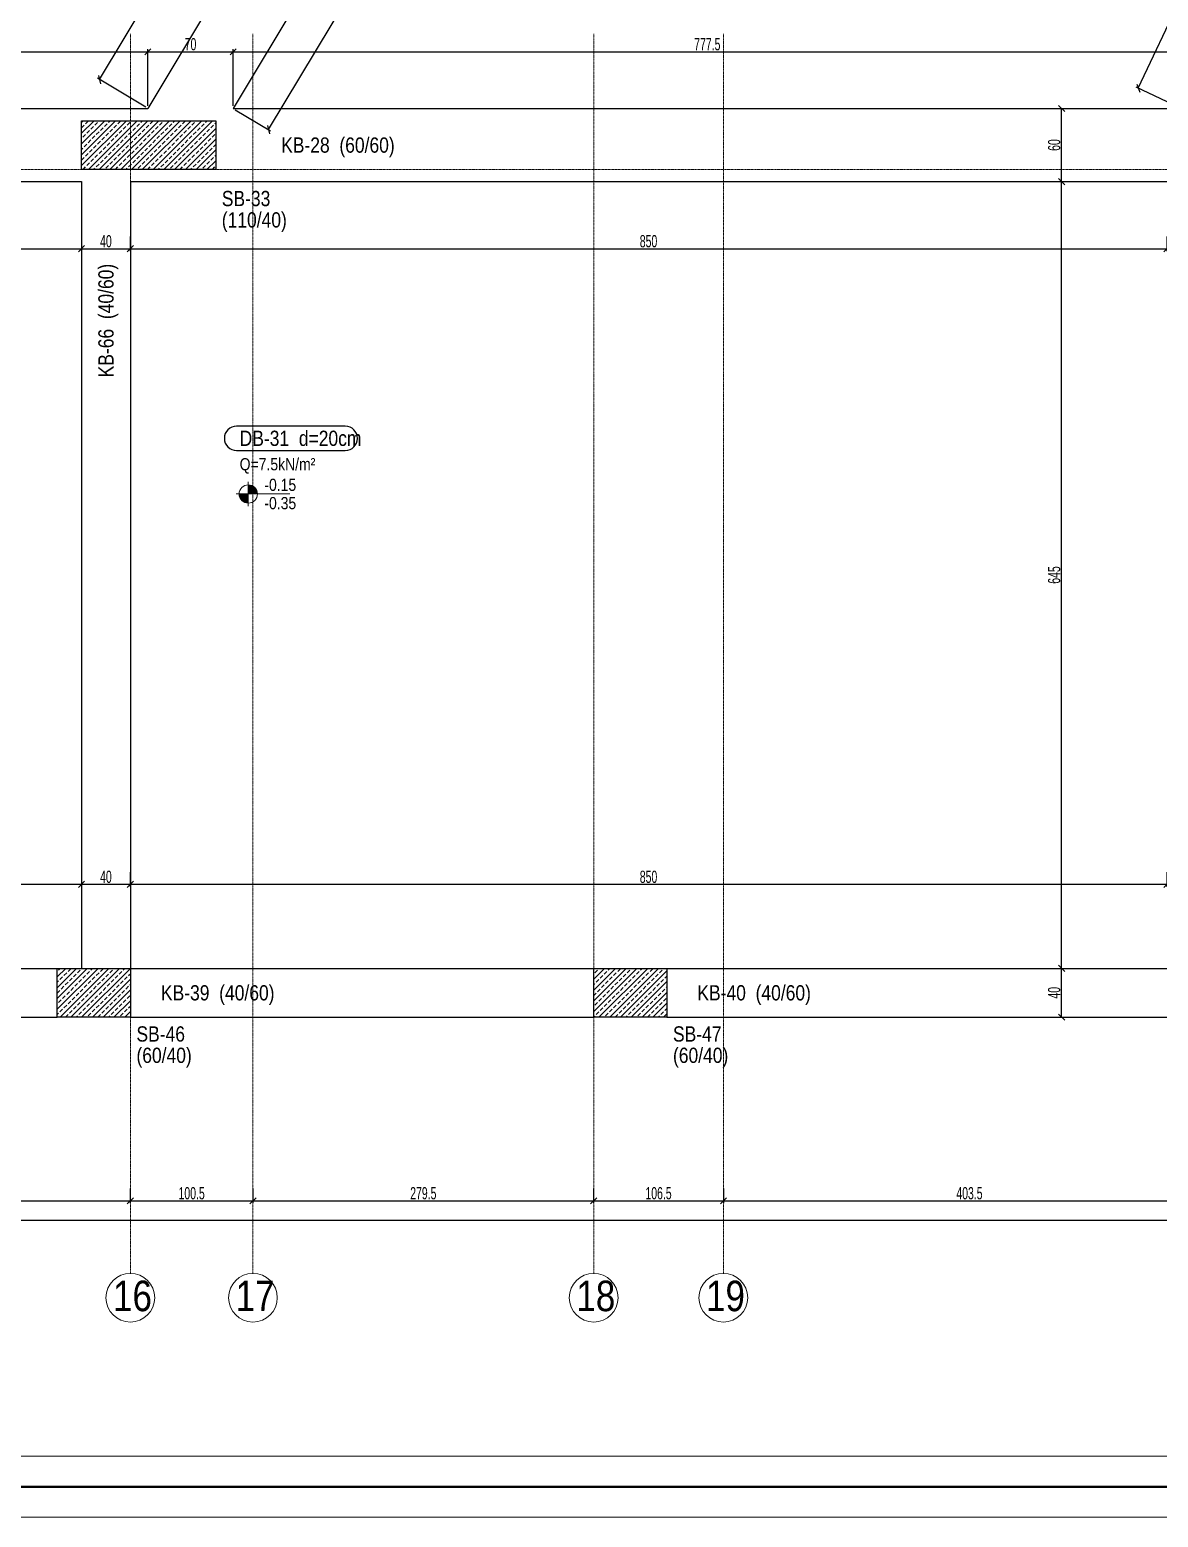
# Model space of a CAD drawing. Header units: millimetres. Extents: x -267 to 94375, y 6431 to 10838.
# Drawn here: x 62039 to 62964, y 6532 to 7751 of the extents above; entities that cross this region are included whole.
import ezdxf

# ---------------------------------------------------------------- set-up
doc = ezdxf.new("R2010")
doc.units = ezdxf.units.MM
doc.header["$LTSCALE"] = 0.0001
doc.linetypes.add('DASHED', pattern=[19.05, 12.7, -6.35])
for name, color, linetype, lineweight in [('AKS BALONU (BEYKENT)', 7, 'Continuous', 20), ('AKS CIZGISI (BEYKENT)', 252, 'DASHED', 20), ('AKS NO (BEYKENT)', 3, 'Continuous', 20), ('AKS OLCU (BEYKENT)', 200, 'Continuous', 20), ('DOSEME ISMI (BEYKENT)', 9, 'Continuous', 20), ('DOSEME PAFTA (BEYKENT)', 3, 'Continuous', 20), ('KIRIS (BEYKENT)', 2, 'Continuous', 30), ('KIRIS ISMI (BEYKENT)', 40, 'Continuous', 20), ('KOLON (BEYKENT)', 3, 'Continuous', 30), ('KOLON ISMI (BEYKENT)', 91, 'Continuous', 20), ('KOT CIZGI (BEYKENT)', 120, 'Continuous', 20), ('KOT YAZI (BEYKENT)', 7, 'Continuous', 20), ('OLCU (BEYKENT)', 14, 'Continuous', 20), ('SHEETSUMMARY-50', 152, 'Continuous', 20), ('SheetView', 40, 'Continuous', 20), ('SheetViewOut', 231, 'Continuous', 20), ('TARAMA (BEYKENT)', 252, 'Continuous', 25), ('YAZI (BEYKENT)', 140, 'Continuous', 20)]:
    doc.layers.add(name, color=color, linetype=linetype, lineweight=lineweight)
doc.styles.add('DSMOLC-50', font='bahnschrift light condensed', dxfattribs={"width": 0.75, "height": 10})
doc.styles.add('KOT (BEYKENT)', font='')
doc.styles.add('YAZI (BEYKENT)', font='')
doc.styles.get('KOT (BEYKENT)').set_extended_font_data('Bahnschrift Light Condensed')
doc.styles.get('YAZI (BEYKENT)').set_extended_font_data('Bahnschrift Light Condensed')
doc.dimstyles.new('DSMOLC-50', dxfattribs={"dimtxt": 10, "dimasz": 5, "dimexe": 2, "dimexo": 2, "dimgap": 1, "dimtad": 1, "dimdec": 1, "dimrnd": 0.5, "dimzin": 12, "dimdsep": 46, "dimtxsty": 'DSMOLC-50', "dimblk": 'OBLIQUE', "dimblk1": 'OBLIQUE', "dimblk2": 'OBLIQUE', "dimcen": 0, "dimclrt": 7, "dimadec": 0, "dimazin": 0, "dimtfac": 1, "dimtdec": 4, "dimtix": 1, "dimtmove": 2, "dimatfit": 3, "dimfxl": 1, "dimtzin": 0, "dimarcsym": 0})
pattern_1 = [(45, (56234.0714, 6088.7264), (-4.4194174, 4.4194174), []), (45, (56238.491, 6088.7264), (-4.4194174, 4.4194174), [3.125, -1.5625])]

# ---------------------------------------------------------------- blocks, each defined once
blk = doc.blocks.new('_Oblique')
at = {"color": 0, "linetype": 'ByBlock', "lineweight": -2}
blk.add_line((-0.5, -0.5), (0.5, 0.5), dxfattribs=at)
blk = doc.blocks.new('*D1041')
at = {"layer": 'AKS OLCU (BEYKENT)', "color": 0, "lineweight": -2, "transparency": 16777216}
for p, q in [((61830.3, 6801.3), (61830.3, 6789.3)), ((62121, 6801.3), (62121, 6789.3)), ((61830.3, 6791.3), (62121, 6791.3))]:
    blk.add_line(p, q, dxfattribs=at)
at = {"layer": 'DEFPOINTS', "color": 0, "lineweight": -3, "transparency": 16777216}
for p in [(61830.3, 6803.3), (62121, 6803.3), (62121, 6791.3)]:
    blk.add_point(p, dxfattribs=at)
at = {"layer": 'AKS OLCU (BEYKENT)', "color": 0, "lineweight": -2, "transparency": 16777216, "xscale": 5, "yscale": 5, "zscale": 5, "rotation": 180}
blk.add_blockref('_Oblique', (61830.3, 6791.3), dxfattribs=at)
at = {"layer": 'AKS OLCU (BEYKENT)', "color": 0, "lineweight": -2, "transparency": 16777216, "xscale": 5, "yscale": 5, "zscale": 5}
blk.add_blockref('_Oblique', (62121, 6791.3), dxfattribs=at)
at = {"layer": 'AKS OLCU (BEYKENT)', "color": 7, "transparency": 16777216, "insert": (61975.7, 6797.4), "char_height": 10, "attachment_point": 5, "style": 'DSMOLC-50'}
blk.add_mtext('290.5', dxfattribs=at)
blk = doc.blocks.new('*D1042')
at = {"layer": 'AKS OLCU (BEYKENT)', "color": 0, "lineweight": -2, "transparency": 16777216}
for p, q in [((62121, 6801.3), (62121, 6789.3)), ((62221.6, 6801.3), (62221.6, 6789.3)), ((62121, 6791.3), (62221.6, 6791.3))]:
    blk.add_line(p, q, dxfattribs=at)
at = {"layer": 'DEFPOINTS', "color": 0, "lineweight": -3, "transparency": 16777216}
for p in [(62121, 6803.3), (62221.6, 6803.3), (62221.6, 6791.3)]:
    blk.add_point(p, dxfattribs=at)
at = {"layer": 'AKS OLCU (BEYKENT)', "color": 0, "lineweight": -2, "transparency": 16777216, "xscale": 5, "yscale": 5, "zscale": 5, "rotation": 180}
blk.add_blockref('_Oblique', (62121, 6791.3), dxfattribs=at)
at = {"layer": 'AKS OLCU (BEYKENT)', "color": 0, "lineweight": -2, "transparency": 16777216, "xscale": 5, "yscale": 5, "zscale": 5}
blk.add_blockref('_Oblique', (62221.6, 6791.3), dxfattribs=at)
at = {"layer": 'AKS OLCU (BEYKENT)', "color": 7, "transparency": 16777216, "insert": (62171.3, 6797.4), "char_height": 10, "attachment_point": 5, "style": 'DSMOLC-50'}
blk.add_mtext('100.5', dxfattribs=at)
blk = doc.blocks.new('*D1043')
at = {"layer": 'AKS OLCU (BEYKENT)', "color": 0, "lineweight": -2, "transparency": 16777216}
for p, q in [((62221.6, 6801.3), (62221.6, 6789.3)), ((62501, 6801.3), (62501, 6789.3)), ((62221.6, 6791.3), (62501, 6791.3))]:
    blk.add_line(p, q, dxfattribs=at)
at = {"layer": 'DEFPOINTS', "color": 0, "lineweight": -3, "transparency": 16777216}
for p in [(62221.6, 6803.3), (62501, 6803.3), (62501, 6791.3)]:
    blk.add_point(p, dxfattribs=at)
at = {"layer": 'AKS OLCU (BEYKENT)', "color": 0, "lineweight": -2, "transparency": 16777216, "xscale": 5, "yscale": 5, "zscale": 5, "rotation": 180}
blk.add_blockref('_Oblique', (62221.6, 6791.3), dxfattribs=at)
at = {"layer": 'AKS OLCU (BEYKENT)', "color": 0, "lineweight": -2, "transparency": 16777216, "xscale": 5, "yscale": 5, "zscale": 5}
blk.add_blockref('_Oblique', (62501, 6791.3), dxfattribs=at)
at = {"layer": 'AKS OLCU (BEYKENT)', "color": 7, "transparency": 16777216, "insert": (62361.3, 6797.4), "char_height": 10, "attachment_point": 5, "style": 'DSMOLC-50'}
blk.add_mtext('279.5', dxfattribs=at)
blk = doc.blocks.new('*D1044')
at = {"layer": 'AKS OLCU (BEYKENT)', "color": 0, "lineweight": -2, "transparency": 16777216}
for p, q in [((62501, 6801.3), (62501, 6789.3)), ((62607.4, 6801.3), (62607.4, 6789.3)), ((62501, 6791.3), (62607.4, 6791.3))]:
    blk.add_line(p, q, dxfattribs=at)
at = {"layer": 'DEFPOINTS', "color": 0, "lineweight": -3, "transparency": 16777216}
for p in [(62501, 6803.3), (62607.4, 6803.3), (62607.4, 6791.3)]:
    blk.add_point(p, dxfattribs=at)
at = {"layer": 'AKS OLCU (BEYKENT)', "color": 0, "lineweight": -2, "transparency": 16777216, "xscale": 5, "yscale": 5, "zscale": 5, "rotation": 180}
blk.add_blockref('_Oblique', (62501, 6791.3), dxfattribs=at)
at = {"layer": 'AKS OLCU (BEYKENT)', "color": 0, "lineweight": -2, "transparency": 16777216, "xscale": 5, "yscale": 5, "zscale": 5}
blk.add_blockref('_Oblique', (62607.4, 6791.3), dxfattribs=at)
at = {"layer": 'AKS OLCU (BEYKENT)', "color": 7, "transparency": 16777216, "insert": (62554.2, 6797.4), "char_height": 10, "attachment_point": 5, "style": 'DSMOLC-50'}
blk.add_mtext('106.5', dxfattribs=at)
blk = doc.blocks.new('*D1045')
at = {"layer": 'AKS OLCU (BEYKENT)', "color": 0, "lineweight": -2, "transparency": 16777216}
for p, q in [((62607.4, 6801.3), (62607.4, 6789.3)), ((63011, 6801.3), (63011, 6789.3)), ((62607.4, 6791.3), (63011, 6791.3))]:
    blk.add_line(p, q, dxfattribs=at)
at = {"layer": 'DEFPOINTS', "color": 0, "lineweight": -3, "transparency": 16777216}
for p in [(62607.4, 6803.3), (63011, 6803.3), (63011, 6791.3)]:
    blk.add_point(p, dxfattribs=at)
at = {"layer": 'AKS OLCU (BEYKENT)', "color": 0, "lineweight": -2, "transparency": 16777216, "xscale": 5, "yscale": 5, "zscale": 5, "rotation": 180}
blk.add_blockref('_Oblique', (62607.4, 6791.3), dxfattribs=at)
at = {"layer": 'AKS OLCU (BEYKENT)', "color": 0, "lineweight": -2, "transparency": 16777216, "xscale": 5, "yscale": 5, "zscale": 5}
blk.add_blockref('_Oblique', (63011, 6791.3), dxfattribs=at)
at = {"layer": 'AKS OLCU (BEYKENT)', "color": 7, "transparency": 16777216, "insert": (62809.2, 6797.4), "char_height": 10, "attachment_point": 5, "style": 'DSMOLC-50'}
blk.add_mtext('403.5', dxfattribs=at)
blk = doc.blocks.new('*D1002')
at = {"layer": 'AKS OLCU (BEYKENT)', "color": 0, "lineweight": -2, "transparency": 16777216}
for p, q in [((57886, 6801.3), (57886, 6773.3)), ((64256, 6801.3), (64256, 6773.3)), ((57886, 6775.3), (64256, 6775.3))]:
    blk.add_line(p, q, dxfattribs=at)
at = {"layer": 'DEFPOINTS', "color": 0, "lineweight": -3, "transparency": 16777216}
for p in [(57886, 6803.3), (64256, 6803.3), (64256, 6775.3)]:
    blk.add_point(p, dxfattribs=at)
at = {"layer": 'AKS OLCU (BEYKENT)', "color": 0, "lineweight": -2, "transparency": 16777216, "xscale": 5, "yscale": 5, "zscale": 5, "rotation": 180}
blk.add_blockref('_Oblique', (57886, 6775.3), dxfattribs=at)
at = {"layer": 'AKS OLCU (BEYKENT)', "color": 0, "lineweight": -2, "transparency": 16777216, "xscale": 5, "yscale": 5, "zscale": 5}
blk.add_blockref('_Oblique', (64256, 6775.3), dxfattribs=at)
at = {"layer": 'AKS OLCU (BEYKENT)', "color": 7, "transparency": 16777216, "insert": (61071, 6781.4), "char_height": 10, "attachment_point": 5, "style": 'DSMOLC-50'}
blk.add_mtext('6370', dxfattribs=at)
blk = doc.blocks.new('*D1178')
at = {"layer": 'DEFPOINTS', "color": 0, "transparency": 16777216}
for p in [(62081, 7062.7), (62081, 7050.7), (61381.5, 6981.8)]:
    blk.add_point(p, dxfattribs=at)
at = {"layer": 'OLCU (BEYKENT)', "color": 0, "lineweight": -2, "transparency": 16777216}
for p, q in [((61381.5, 6983.8), (61381.5, 7052.7)), ((61381.5, 7050.7), (62081, 7050.7)), ((62081, 7060.7), (62081, 7048.7))]:
    blk.add_line(p, q, dxfattribs=at)
at = {"layer": 'OLCU (BEYKENT)', "color": 0, "lineweight": -2, "transparency": 16777216, "xscale": 5, "yscale": 5, "zscale": 5, "rotation": 180}
blk.add_blockref('_Oblique', (61381.5, 7050.7), dxfattribs=at)
at = {"layer": 'OLCU (BEYKENT)', "color": 0, "lineweight": -2, "transparency": 16777216, "xscale": 5, "yscale": 5, "zscale": 5}
blk.add_blockref('_Oblique', (62081, 7050.7), dxfattribs=at)
at = {"layer": 'OLCU (BEYKENT)', "color": 7, "transparency": 16777216, "insert": (61731.2, 7056.8), "char_height": 10, "attachment_point": 5, "style": 'DSMOLC-50'}
blk.add_mtext('699.5', dxfattribs=at)
blk = doc.blocks.new('*D1179')
at = {"layer": 'DEFPOINTS', "color": 0, "transparency": 16777216}
for p in [(62081, 7062.7), (62121, 7062.7), (62121, 7050.7)]:
    blk.add_point(p, dxfattribs=at)
at = {"layer": 'OLCU (BEYKENT)', "color": 0, "lineweight": -2, "transparency": 16777216}
for p, q in [((62081, 7060.7), (62081, 7048.7)), ((62081, 7050.7), (62121, 7050.7)), ((62121, 7060.7), (62121, 7048.7))]:
    blk.add_line(p, q, dxfattribs=at)
at = {"layer": 'OLCU (BEYKENT)', "color": 0, "lineweight": -2, "transparency": 16777216, "xscale": 5, "yscale": 5, "zscale": 5, "rotation": 180}
blk.add_blockref('_Oblique', (62081, 7050.7), dxfattribs=at)
at = {"layer": 'OLCU (BEYKENT)', "color": 0, "lineweight": -2, "transparency": 16777216, "xscale": 5, "yscale": 5, "zscale": 5}
blk.add_blockref('_Oblique', (62121, 7050.7), dxfattribs=at)
at = {"layer": 'OLCU (BEYKENT)', "color": 7, "transparency": 16777216, "insert": (62101, 7056.8), "char_height": 10, "attachment_point": 5, "style": 'DSMOLC-50'}
blk.add_mtext('40', dxfattribs=at)
blk = doc.blocks.new('*D1180')
at = {"layer": 'DEFPOINTS', "color": 0, "transparency": 16777216}
for p in [(62121, 7062.7), (62971, 7062.7), (62971, 7050.7)]:
    blk.add_point(p, dxfattribs=at)
at = {"layer": 'OLCU (BEYKENT)', "color": 0, "lineweight": -2, "transparency": 16777216}
for p, q in [((62121, 7060.7), (62121, 7048.7)), ((62121, 7050.7), (62971, 7050.7)), ((62971, 7060.7), (62971, 7048.7))]:
    blk.add_line(p, q, dxfattribs=at)
at = {"layer": 'OLCU (BEYKENT)', "color": 0, "lineweight": -2, "transparency": 16777216, "xscale": 5, "yscale": 5, "zscale": 5, "rotation": 180}
blk.add_blockref('_Oblique', (62121, 7050.7), dxfattribs=at)
at = {"layer": 'OLCU (BEYKENT)', "color": 0, "lineweight": -2, "transparency": 16777216, "xscale": 5, "yscale": 5, "zscale": 5}
blk.add_blockref('_Oblique', (62971, 7050.7), dxfattribs=at)
at = {"layer": 'OLCU (BEYKENT)', "color": 7, "transparency": 16777216, "insert": (62546, 7056.8), "char_height": 10, "attachment_point": 5, "style": 'DSMOLC-50'}
blk.add_mtext('850', dxfattribs=at)
blk = doc.blocks.new('*D1202')
at = {"layer": 'DEFPOINTS', "color": 0, "transparency": 16777216}
for p in [(61659.9, 7626.8), (62081, 7583.8), (62081, 7571.8)]:
    blk.add_point(p, dxfattribs=at)
at = {"layer": 'OLCU (BEYKENT)', "color": 0, "lineweight": -2, "transparency": 16777216}
for p, q in [((61659.9, 7624.8), (61659.9, 7569.8)), ((62081, 7581.8), (62081, 7569.8)), ((61659.9, 7571.8), (62081, 7571.8))]:
    blk.add_line(p, q, dxfattribs=at)
at = {"layer": 'OLCU (BEYKENT)', "color": 0, "lineweight": -2, "transparency": 16777216, "xscale": 5, "yscale": 5, "zscale": 5, "rotation": 180}
blk.add_blockref('_Oblique', (61659.9, 7571.8), dxfattribs=at)
at = {"layer": 'OLCU (BEYKENT)', "color": 0, "lineweight": -2, "transparency": 16777216, "xscale": 5, "yscale": 5, "zscale": 5}
blk.add_blockref('_Oblique', (62081, 7571.8), dxfattribs=at)
at = {"layer": 'OLCU (BEYKENT)', "color": 7, "transparency": 16777216, "insert": (61870.5, 7577.9), "char_height": 10, "attachment_point": 5, "style": 'DSMOLC-50'}
blk.add_mtext('421', dxfattribs=at)
blk = doc.blocks.new('*D1203')
at = {"layer": 'DEFPOINTS', "color": 0, "transparency": 16777216}
for p in [(62081, 7583.8), (62121, 7583.8), (62121, 7571.8)]:
    blk.add_point(p, dxfattribs=at)
at = {"layer": 'OLCU (BEYKENT)', "color": 0, "lineweight": -2, "transparency": 16777216}
for p, q in [((62081, 7581.8), (62081, 7569.8)), ((62121, 7581.8), (62121, 7569.8)), ((62081, 7571.8), (62121, 7571.8))]:
    blk.add_line(p, q, dxfattribs=at)
at = {"layer": 'OLCU (BEYKENT)', "color": 0, "lineweight": -2, "transparency": 16777216, "xscale": 5, "yscale": 5, "zscale": 5, "rotation": 180}
blk.add_blockref('_Oblique', (62081, 7571.8), dxfattribs=at)
at = {"layer": 'OLCU (BEYKENT)', "color": 0, "lineweight": -2, "transparency": 16777216, "xscale": 5, "yscale": 5, "zscale": 5}
blk.add_blockref('_Oblique', (62121, 7571.8), dxfattribs=at)
at = {"layer": 'OLCU (BEYKENT)', "color": 7, "transparency": 16777216, "insert": (62101, 7577.9), "char_height": 10, "attachment_point": 5, "style": 'DSMOLC-50'}
blk.add_mtext('40', dxfattribs=at)
blk = doc.blocks.new('*D1204')
at = {"layer": 'DEFPOINTS', "color": 0, "transparency": 16777216}
for p in [(62121, 7583.8), (62971, 7583.8), (62971, 7571.8)]:
    blk.add_point(p, dxfattribs=at)
at = {"layer": 'OLCU (BEYKENT)', "color": 0, "lineweight": -2, "transparency": 16777216}
for p, q in [((62121, 7581.8), (62121, 7569.8)), ((62971, 7581.8), (62971, 7569.8)), ((62121, 7571.8), (62971, 7571.8))]:
    blk.add_line(p, q, dxfattribs=at)
at = {"layer": 'OLCU (BEYKENT)', "color": 0, "lineweight": -2, "transparency": 16777216, "xscale": 5, "yscale": 5, "zscale": 5, "rotation": 180}
blk.add_blockref('_Oblique', (62121, 7571.8), dxfattribs=at)
at = {"layer": 'OLCU (BEYKENT)', "color": 0, "lineweight": -2, "transparency": 16777216, "xscale": 5, "yscale": 5, "zscale": 5}
blk.add_blockref('_Oblique', (62971, 7571.8), dxfattribs=at)
at = {"layer": 'OLCU (BEYKENT)', "color": 7, "transparency": 16777216, "insert": (62546, 7577.9), "char_height": 10, "attachment_point": 5, "style": 'DSMOLC-50'}
blk.add_mtext('850', dxfattribs=at)
blk = doc.blocks.new('*D1222')
at = {"layer": 'DEFPOINTS', "color": 0, "transparency": 16777216}
for p in [(62135.4, 7733.3), (61680.5, 7686.8), (62135.4, 7686.8)]:
    blk.add_point(p, dxfattribs=at)
at = {"layer": 'OLCU (BEYKENT)', "color": 0, "lineweight": -2, "transparency": 16777216}
for p, q in [((61680.5, 7688.8), (61680.5, 7735.3)), ((61680.5, 7733.3), (62135.4, 7733.3)), ((62135.4, 7688.8), (62135.4, 7735.3))]:
    blk.add_line(p, q, dxfattribs=at)
at = {"layer": 'OLCU (BEYKENT)', "color": 0, "lineweight": -2, "transparency": 16777216, "xscale": 5, "yscale": 5, "zscale": 5, "rotation": 180}
blk.add_blockref('_Oblique', (61680.5, 7733.3), dxfattribs=at)
at = {"layer": 'OLCU (BEYKENT)', "color": 0, "lineweight": -2, "transparency": 16777216, "xscale": 5, "yscale": 5, "zscale": 5}
blk.add_blockref('_Oblique', (62135.4, 7733.3), dxfattribs=at)
at = {"layer": 'OLCU (BEYKENT)', "color": 7, "transparency": 16777216, "insert": (61908, 7739.4), "char_height": 10, "attachment_point": 5, "style": 'DSMOLC-50'}
blk.add_mtext('455', dxfattribs=at)
blk = doc.blocks.new('*D1223')
at = {"layer": 'DEFPOINTS', "color": 0, "transparency": 16777216}
for p in [(62205.4, 7733.3), (62135.4, 7686.8), (62205.4, 7686.8)]:
    blk.add_point(p, dxfattribs=at)
at = {"layer": 'OLCU (BEYKENT)', "color": 0, "lineweight": -2, "transparency": 16777216}
for p, q in [((62135.4, 7688.8), (62135.4, 7735.3)), ((62135.4, 7733.3), (62205.4, 7733.3)), ((62205.4, 7688.8), (62205.4, 7735.3))]:
    blk.add_line(p, q, dxfattribs=at)
at = {"layer": 'OLCU (BEYKENT)', "color": 0, "lineweight": -2, "transparency": 16777216, "xscale": 5, "yscale": 5, "zscale": 5, "rotation": 180}
blk.add_blockref('_Oblique', (62135.4, 7733.3), dxfattribs=at)
at = {"layer": 'OLCU (BEYKENT)', "color": 0, "lineweight": -2, "transparency": 16777216, "xscale": 5, "yscale": 5, "zscale": 5}
blk.add_blockref('_Oblique', (62205.4, 7733.3), dxfattribs=at)
at = {"layer": 'OLCU (BEYKENT)', "color": 7, "transparency": 16777216, "insert": (62170.4, 7739.4), "char_height": 10, "attachment_point": 5, "style": 'DSMOLC-50'}
blk.add_mtext('70', dxfattribs=at)
blk = doc.blocks.new('*D1224')
at = {"layer": 'DEFPOINTS', "color": 0, "transparency": 16777216}
for p in [(62983.1, 7733.3), (62205.4, 7686.8), (62983.1, 7686.8)]:
    blk.add_point(p, dxfattribs=at)
at = {"layer": 'OLCU (BEYKENT)', "color": 0, "lineweight": -2, "transparency": 16777216}
for p, q in [((62205.4, 7688.8), (62205.4, 7735.3)), ((62205.4, 7733.3), (62983.1, 7733.3)), ((62983.1, 7688.8), (62983.1, 7735.3))]:
    blk.add_line(p, q, dxfattribs=at)
at = {"layer": 'OLCU (BEYKENT)', "color": 0, "lineweight": -2, "transparency": 16777216, "xscale": 5, "yscale": 5, "zscale": 5, "rotation": 180}
blk.add_blockref('_Oblique', (62205.4, 7733.3), dxfattribs=at)
at = {"layer": 'OLCU (BEYKENT)', "color": 0, "lineweight": -2, "transparency": 16777216, "xscale": 5, "yscale": 5, "zscale": 5}
blk.add_blockref('_Oblique', (62983.1, 7733.3), dxfattribs=at)
at = {"layer": 'OLCU (BEYKENT)', "color": 7, "transparency": 16777216, "insert": (62594.2, 7739.4), "char_height": 10, "attachment_point": 5, "style": 'DSMOLC-50'}
blk.add_mtext('777.5', dxfattribs=at)
blk = doc.blocks.new('*D1307')
at = {"layer": 'DEFPOINTS', "color": 0, "transparency": 16777216}
for p in [(62872.8, 6981.8), (62884.8, 6981.8), (62872.8, 6941.8)]:
    blk.add_point(p, dxfattribs=at)
at = {"layer": 'OLCU (BEYKENT)', "color": 0, "lineweight": -2, "transparency": 16777216}
for p, q in [((62874.8, 6981.8), (62886.8, 6981.8)), ((62884.8, 6941.8), (62884.8, 6981.8)), ((62874.8, 6941.8), (62886.8, 6941.8))]:
    blk.add_line(p, q, dxfattribs=at)
at = {"layer": 'OLCU (BEYKENT)', "color": 0, "lineweight": -2, "transparency": 16777216, "xscale": 5, "yscale": 5, "zscale": 5}
for p, rotation in [((62884.8, 6981.8), 90), ((62884.8, 6941.8), 270)]:
    blk.add_blockref('_Oblique', p, dxfattribs=dict(at, rotation=rotation))
at = {"layer": 'OLCU (BEYKENT)', "color": 7, "transparency": 16777216, "insert": (62878.7, 6961.8), "char_height": 10, "attachment_point": 5, "rotation": 90, "style": 'DSMOLC-50'}
blk.add_mtext('40', dxfattribs=at)
blk = doc.blocks.new('*D1308')
at = {"layer": 'DEFPOINTS', "color": 0, "transparency": 16777216}
for p in [(62872.8, 7626.8), (62884.8, 7626.8), (62872.8, 6981.8)]:
    blk.add_point(p, dxfattribs=at)
at = {"layer": 'OLCU (BEYKENT)', "color": 0, "lineweight": -2, "transparency": 16777216}
for p, q in [((62874.8, 7626.8), (62886.8, 7626.8)), ((62884.8, 6981.8), (62884.8, 7626.8)), ((62874.8, 6981.8), (62886.8, 6981.8))]:
    blk.add_line(p, q, dxfattribs=at)
at = {"layer": 'OLCU (BEYKENT)', "color": 0, "lineweight": -2, "transparency": 16777216, "xscale": 5, "yscale": 5, "zscale": 5}
for p, rotation in [((62884.8, 7626.8), 90), ((62884.8, 6981.8), 270)]:
    blk.add_blockref('_Oblique', p, dxfattribs=dict(at, rotation=rotation))
at = {"layer": 'OLCU (BEYKENT)', "color": 7, "transparency": 16777216, "insert": (62878.7, 7304.3), "char_height": 10, "attachment_point": 5, "rotation": 90, "style": 'DSMOLC-50'}
blk.add_mtext('645', dxfattribs=at)
blk = doc.blocks.new('*D1309')
at = {"layer": 'DEFPOINTS', "color": 0, "transparency": 16777216}
for p in [(62872.8, 7686.8), (62884.8, 7686.8), (62872.8, 7626.8)]:
    blk.add_point(p, dxfattribs=at)
at = {"layer": 'OLCU (BEYKENT)', "color": 0, "lineweight": -2, "transparency": 16777216}
for p, q in [((62874.8, 7686.8), (62886.8, 7686.8)), ((62884.8, 7626.8), (62884.8, 7686.8)), ((62874.8, 7626.8), (62886.8, 7626.8))]:
    blk.add_line(p, q, dxfattribs=at)
at = {"layer": 'OLCU (BEYKENT)', "color": 0, "lineweight": -2, "transparency": 16777216, "xscale": 5, "yscale": 5, "zscale": 5}
for p, rotation in [((62884.8, 7686.8), 90), ((62884.8, 7626.8), 270)]:
    blk.add_blockref('_Oblique', p, dxfattribs=dict(at, rotation=rotation))
at = {"layer": 'OLCU (BEYKENT)', "color": 7, "transparency": 16777216, "insert": (62878.7, 7656.8), "char_height": 10, "attachment_point": 5, "rotation": 90, "style": 'DSMOLC-50'}
blk.add_mtext('60', dxfattribs=at)
blk = doc.blocks.new('*D1355')
at = {"layer": 'DEFPOINTS', "color": 0, "transparency": 16777216}
for p in [(62524.6, 8424.8), (62564.2, 8401), (62135.4, 7686.8)]:
    blk.add_point(p, dxfattribs=at)
at = {"layer": 'OLCU (BEYKENT)', "color": 0, "lineweight": -2, "transparency": 16777216}
for p, q in [((62095.8, 7710.5), (62524.6, 8424.8)), ((62562.5, 8402), (62522.9, 8425.8)), ((62133.7, 7687.8), (62094.1, 7711.6))]:
    blk.add_line(p, q, dxfattribs=at)
at = {"layer": 'OLCU (BEYKENT)', "color": 0, "lineweight": -2, "transparency": 16777216, "xscale": 5, "yscale": 5, "zscale": 5}
for p, rotation in [((62524.6, 8424.8), 59.02211581398381), ((62095.8, 7710.5), 239.0221158139838)]:
    blk.add_blockref('_Oblique', p, dxfattribs=dict(at, rotation=rotation))
at = {"layer": 'OLCU (BEYKENT)', "color": 7, "transparency": 16777216, "insert": (62305, 8070.8), "char_height": 10, "attachment_point": 5, "rotation": 59.0221, "style": 'DSMOLC-50'}
blk.add_mtext('833', dxfattribs=at)
blk = doc.blocks.new('*D1359')
at = {"layer": 'DEFPOINTS', "color": 0, "transparency": 16777216}
for p in [(62615.6, 8370.1), (62644.6, 8352.7), (62205.4, 7686.8)]:
    blk.add_point(p, dxfattribs=at)
at = {"layer": 'OLCU (BEYKENT)', "color": 0, "lineweight": -2, "transparency": 16777216}
for p, q in [((62617.4, 8369.1), (62646.3, 8351.7)), ((62234.3, 7669.4), (62644.6, 8352.7)), ((62207.1, 7685.7), (62236, 7668.4))]:
    blk.add_line(p, q, dxfattribs=at)
at = {"layer": 'OLCU (BEYKENT)', "color": 0, "lineweight": -2, "transparency": 16777216, "xscale": 5, "yscale": 5, "zscale": 5}
for p, rotation in [((62644.6, 8352.7), 59.02039651982018), ((62234.3, 7669.4), 239.0203965198202)]:
    blk.add_blockref('_Oblique', p, dxfattribs=dict(at, rotation=rotation))
at = {"layer": 'OLCU (BEYKENT)', "color": 7, "transparency": 16777216, "insert": (62434.2, 8014.2), "char_height": 10, "attachment_point": 5, "rotation": 59.0204, "style": 'DSMOLC-50'}
blk.add_mtext('797', dxfattribs=at)
blk = doc.blocks.new('*D1363')
at = {"layer": 'DEFPOINTS', "color": 0, "transparency": 16777216}
for p in [(63117.7, 8064.1), (63153.1, 8047.4), (62983.1, 7686.8)]:
    blk.add_point(p, dxfattribs=at)
at = {"layer": 'OLCU (BEYKENT)', "color": 0, "lineweight": -2, "transparency": 16777216}
for p, q in [((62947.6, 7703.5), (63117.7, 8064.1)), ((63151.3, 8048.3), (63115.9, 8065)), ((62981.3, 7687.6), (62945.8, 7704.3))]:
    blk.add_line(p, q, dxfattribs=at)
at = {"layer": 'OLCU (BEYKENT)', "color": 0, "lineweight": -2, "transparency": 16777216, "xscale": 5, "yscale": 5, "zscale": 5}
for p, rotation in [((63117.7, 8064.1), 64.75494666586224), ((62947.6, 7703.5), 244.7549466658623)]:
    blk.add_blockref('_Oblique', p, dxfattribs=dict(at, rotation=rotation))
at = {"layer": 'OLCU (BEYKENT)', "color": 7, "transparency": 16777216, "insert": (63027.1, 7886.4), "char_height": 10, "attachment_point": 5, "rotation": 64.7549, "style": 'DSMOLC-50'}
blk.add_mtext('398.5', dxfattribs=at)

msp = doc.modelspace()

# ---------------------------------------------------------------- hatches: boundary and pattern name
at = {"layer": 'KOT CIZGI (BEYKENT)'}
h = msp.add_hatch(color=256, dxfattribs=at)
h.dxf.hatch_style = 1
h.paths.add_polyline_path([(62217.75, 7378.23), (62217.75, 7370.73), (62225.25, 7370.73, 0.4142136)])
h = msp.add_hatch(color=256, dxfattribs=at)
h.dxf.hatch_style = 1
h.paths.add_polyline_path([(62217.75, 7370.73), (62210.25, 7370.73, 0.4142136), (62217.75, 7363.23)])
at = {"layer": 'TARAMA (BEYKENT)'}
h = msp.add_hatch(dxfattribs=at)
h.set_pattern_fill('ANSI33', color=256, style=0, pattern_type=0)
h.set_pattern_definition(pattern_1)
h.paths.add_polyline_path([(62081.04, 7676.77), (62191.04, 7676.77), (62191.04, 7636.77), (62081.04, 7636.77)], flags=0)
h = msp.add_hatch(dxfattribs=at)
h.set_pattern_fill('ANSI33', color=256, style=0, pattern_type=0)
h.set_pattern_definition(pattern_1)
h.paths.add_polyline_path([(62061.04, 6981.77), (62121.04, 6981.77), (62121.04, 6941.77), (62061.04, 6941.77)], flags=0)
h = msp.add_hatch(dxfattribs=at)
h.set_pattern_fill('ANSI33', color=256, style=0, pattern_type=0)
h.set_pattern_definition(pattern_1)
h.paths.add_polyline_path([(62501.05, 6981.77), (62561.05, 6981.77), (62561.05, 6941.77), (62501.05, 6941.77)], flags=0)

# ---------------------------------------------------------------- linework, layer by layer
at = {"layer": 'AKS BALONU (BEYKENT)'}
for centre in [(62121.04, 6711.77), (62221.55, 6711.77), (62501.04, 6711.77), (62607.35, 6711.77)]:
    msp.add_circle(centre, 20, dxfattribs=at)
at = {"layer": 'AKS CIZGISI (BEYKENT)'}
for p, q in [((62121.04, 6731.77), (62121.04, 7748.07)), ((62221.55, 6731.77), (62221.55, 7748.07)), ((62501.04, 6731.77), (62501.04, 7748.07)), ((62607.35, 6731.77), (62607.35, 7748.07)), ((58085.37, 7636.77), (64471.03, 7636.77)), ((57686.04, 6941.77), (64471.03, 6941.77))]:
    msp.add_line(p, q, dxfattribs=at)
at = {"layer": 'DOSEME PAFTA (BEYKENT)', "lineweight": -3}
msp.add_lwpolyline([(62208.04, 7406.45), (62297.34, 7406.45, 1), (62297.34, 7426.23), (62208.04, 7426.23, 1)], format="xyb", close=True, dxfattribs=at)
at = {"layer": 'KIRIS (BEYKENT)'}
for p, q in [((62564.22, 8400.97), (62135.41, 7686.77)), ((62615.66, 8370.09), (62205.4, 7686.77)), ((61680.52, 7686.77), (62135.41, 7686.77)), ((62205.4, 7686.77), (62983.07, 7686.77)), ((61659.89, 7626.77), (62081.04, 7626.77)), ((62081.04, 7626.77), (62081.04, 6981.67)), ((62121.04, 7626.77), (62971.04, 7626.77)), ((62121.04, 7626.77), (62121.04, 6981.77)), ((61381.45, 6981.77), (62061.14, 6981.77)), ((62121.14, 6981.77), (62501.05, 6981.77)), ((62561.05, 6981.77), (62971.04, 6981.77)), ((61381.01, 6941.77), (62061.14, 6941.77)), ((62121.14, 6941.77), (62501.05, 6941.77)), ((62561.05, 6941.77), (62971.04, 6941.77))]:
    msp.add_line(p, q, dxfattribs=at)
at = {"layer": 'KOLON (BEYKENT)'}
for points in [[(62081.04, 7676.77), (62191.04, 7676.77), (62191.04, 7636.77), (62081.04, 7636.77)], [(62061.04, 6981.77), (62121.04, 6981.77), (62121.04, 6941.77), (62061.04, 6941.77)], [(62501.05, 6981.77), (62561.05, 6981.77), (62561.05, 6941.77), (62501.05, 6941.77)]]:
    msp.add_lwpolyline(points, close=True, dxfattribs=at)
at = {"layer": 'KOT CIZGI (BEYKENT)'}
for p, q in [((62217.75, 7380.73), (62217.75, 7360.73)), ((62207.75, 7370.73), (62251.78, 7370.73))]:
    msp.add_line(p, q, dxfattribs=at)
msp.add_circle((62217.75, 7370.73), 7.5, dxfattribs=at)
at = {"layer": 'SHEETSUMMARY-50', "const_width": 2, "flags": 128}
msp.add_lwpolyline([(57239.42, 6556.81), (72579.28, 6556.81), (72579.28, 10706.81), (57239.42, 10706.81)], close=True, dxfattribs=at)
at = {"layer": 'SheetView'}
msp.add_lwpolyline([(57264.42, 6581.81), (71954.28, 6581.81), (71954.28, 10681.81), (57264.42, 10681.81)], close=True, dxfattribs=at)
at = {"layer": 'SheetViewOut'}
msp.add_lwpolyline([(57214.42, 6531.81), (72604.28, 6531.81), (72604.28, 10731.81), (57214.42, 10731.81)], close=True, dxfattribs=at)

# ---------------------------------------------------------------- texts
at = {"layer": 'AKS NO (BEYKENT)', "style": 'YAZI (BEYKENT)'}
for s, p in [('16', (62106.87, 6700.77)), ('17', (62207.38, 6700.77)), ('18', (62486.87, 6700.77)), ('19', (62593.19, 6700.77))]:
    msp.add_text(s, height=25, dxfattribs=at).set_placement(p)
at = {"layer": 'DOSEME ISMI (BEYKENT)', "style": 'YAZI (BEYKENT)'}
msp.add_text('DB-31  d=20cm', height=12.5, dxfattribs=at).set_placement((62210.68, 7410.11))
at = {"layer": 'KIRIS ISMI (BEYKENT)', "style": 'YAZI (BEYKENT)'}
for s, p in [('KB-28  (60/60)', (62244.72, 7650.52)), ('KB-39  (40/60)', (62146.14, 6955.52)), ('KB-40  (40/60)', (62586.05, 6955.52))]:
    msp.add_text(s, height=12.5, dxfattribs=at).set_placement(p)
msp.add_text('KB-66  (40/60)', height=12.5, rotation=90, dxfattribs=at).set_placement((62107.29, 7466.32))
at = {"layer": 'KOLON ISMI (BEYKENT)', "style": 'YAZI (BEYKENT)'}
for s, p in [('SB-33', (62196.04, 7606.68)), ('(110/40)', (62196.04, 7589.18)), ('SB-46', (62126.04, 6921.77)), ('SB-47', (62566.05, 6921.77)), ('(60/40)', (62126.04, 6904.27)), ('(60/40)', (62566.05, 6904.27))]:
    msp.add_text(s, height=12.5, dxfattribs=at).set_placement(p)
at = {"layer": 'KOT YAZI (BEYKENT)', "style": 'KOT (BEYKENT)'}
for s, p in [(' -0.15', (62227.75, 7373.23)), (' -0.35', (62227.75, 7358.23))]:
    msp.add_text(s, height=10, dxfattribs=at).set_placement(p)
at = {"layer": 'YAZI (BEYKENT)', "style": 'YAZI (BEYKENT)'}
msp.add_text('Q=7.5kN/m²', height=10, dxfattribs=at).set_placement((62210.68, 7390.11))

# ---------------------------------------------------------------- dimensions: what is measured, and where the dimension line sits
at = {"layer": 'AKS OLCU (BEYKENT)'}
for base, p1, p2, picture, middle in [((64256.03, 6775.26), (57886.04, 6803.26), (64256.03, 6803.26), '*D1002', (61071.03, 6781.36)), ((62121.04, 6791.26), (61830.34, 6803.26), (62121.04, 6803.26), '*D1041', (61975.69, 6797.36)), ((62221.55, 6791.26), (62121.04, 6803.26), (62221.55, 6803.26), '*D1042', (62171.29, 6797.36)), ((62501.04, 6791.26), (62221.55, 6803.26), (62501.04, 6803.26), '*D1043', (62361.29, 6797.36)), ((62607.35, 6791.26), (62501.04, 6803.26), (62607.35, 6803.26), '*D1044', (62554.2, 6797.36)), ((63011.04, 6791.26), (62607.35, 6803.26), (63011.04, 6803.26), '*D1045', (62809.2, 6797.36))]:
    dim = msp.add_linear_dim(base=base, p1=p1, p2=p2, dimstyle='DSMOLC-50', dxfattribs=at)
    dim.commit()
    dim.dimension.update_dxf_attribs({"geometry": picture, "text_midpoint": middle})
at = {"layer": 'OLCU (BEYKENT)'}
for p1, p2, distance, picture, middle in [((62135.41, 7686.77), (62564.18, 8400.99), 46.17, '*D1355', (62304.98, 8070.79)), ((62205.4, 7686.77), (62615.65, 8370.09), -33.72, '*D1359', (62434.25, 8014.19)), ((62983.07, 7686.77), (63153.12, 8047.4), 39.18, '*D1363', (63027.13, 7886.4))]:
    dim = msp.add_aligned_dim(p1=p1, p2=p2, distance=distance, dimstyle='DSMOLC-50', dxfattribs=at)
    dim.commit()
    dim.dimension.update_dxf_attribs({"geometry": picture, "text_midpoint": middle})
for base, p1, p2, angle, picture, middle in [((62135.41, 7733.33), (61680.52, 7686.77), (62135.41, 7686.77), 0, '*D1222', (61907.96, 7739.38)), ((62205.4, 7733.33), (62135.41, 7686.77), (62205.4, 7686.77), 0, '*D1223', (62170.4, 7739.43)), ((62983.07, 7733.33), (62205.4, 7686.77), (62983.07, 7686.77), 0, '*D1224', (62594.23, 7739.38)), ((62884.76, 7686.77), (62872.76, 7626.77), (62872.76, 7686.77), 90, '*D1309', (62878.66, 7656.77)), ((62081.0361, 7571.8386), (61659.8888, 7626.7718), (62081.0361, 7583.8386), 0, '*D1202', (61870.4625, 7577.8936)), ((62884.76, 7626.77), (62872.76, 6981.77), (62872.76, 7626.77), 90, '*D1308', (62878.71, 7304.27)), ((62121.04, 7571.84), (62081.04, 7583.84), (62121.04, 7583.84), 0, '*D1203', (62101.04, 7577.94)), ((62971.04, 7571.84), (62121.04, 7583.84), (62971.04, 7583.84), 0, '*D1204', (62546.04, 7577.94)), ((62081.04, 7050.74), (61381.45, 6981.77), (62081.04, 7062.74), 0, '*D1178', (61731.24, 7056.85)), ((62121.04, 7050.74), (62081.04, 7062.74), (62121.04, 7062.74), 0, '*D1179', (62101.04, 7056.85)), ((62971.04, 7050.74), (62121.04, 7062.74), (62971.04, 7062.74), 0, '*D1180', (62546.04, 7056.85)), ((62884.76, 6981.77), (62872.76, 6941.77), (62872.76, 6981.77), 90, '*D1307', (62878.66, 6961.77))]:
    dim = msp.add_linear_dim(base=base, p1=p1, p2=p2, angle=angle, dimstyle='DSMOLC-50', dxfattribs=at)
    dim.commit()
    dim.dimension.update_dxf_attribs({"geometry": picture, "text_midpoint": middle})

doc.saveas('drawing.dxf')
